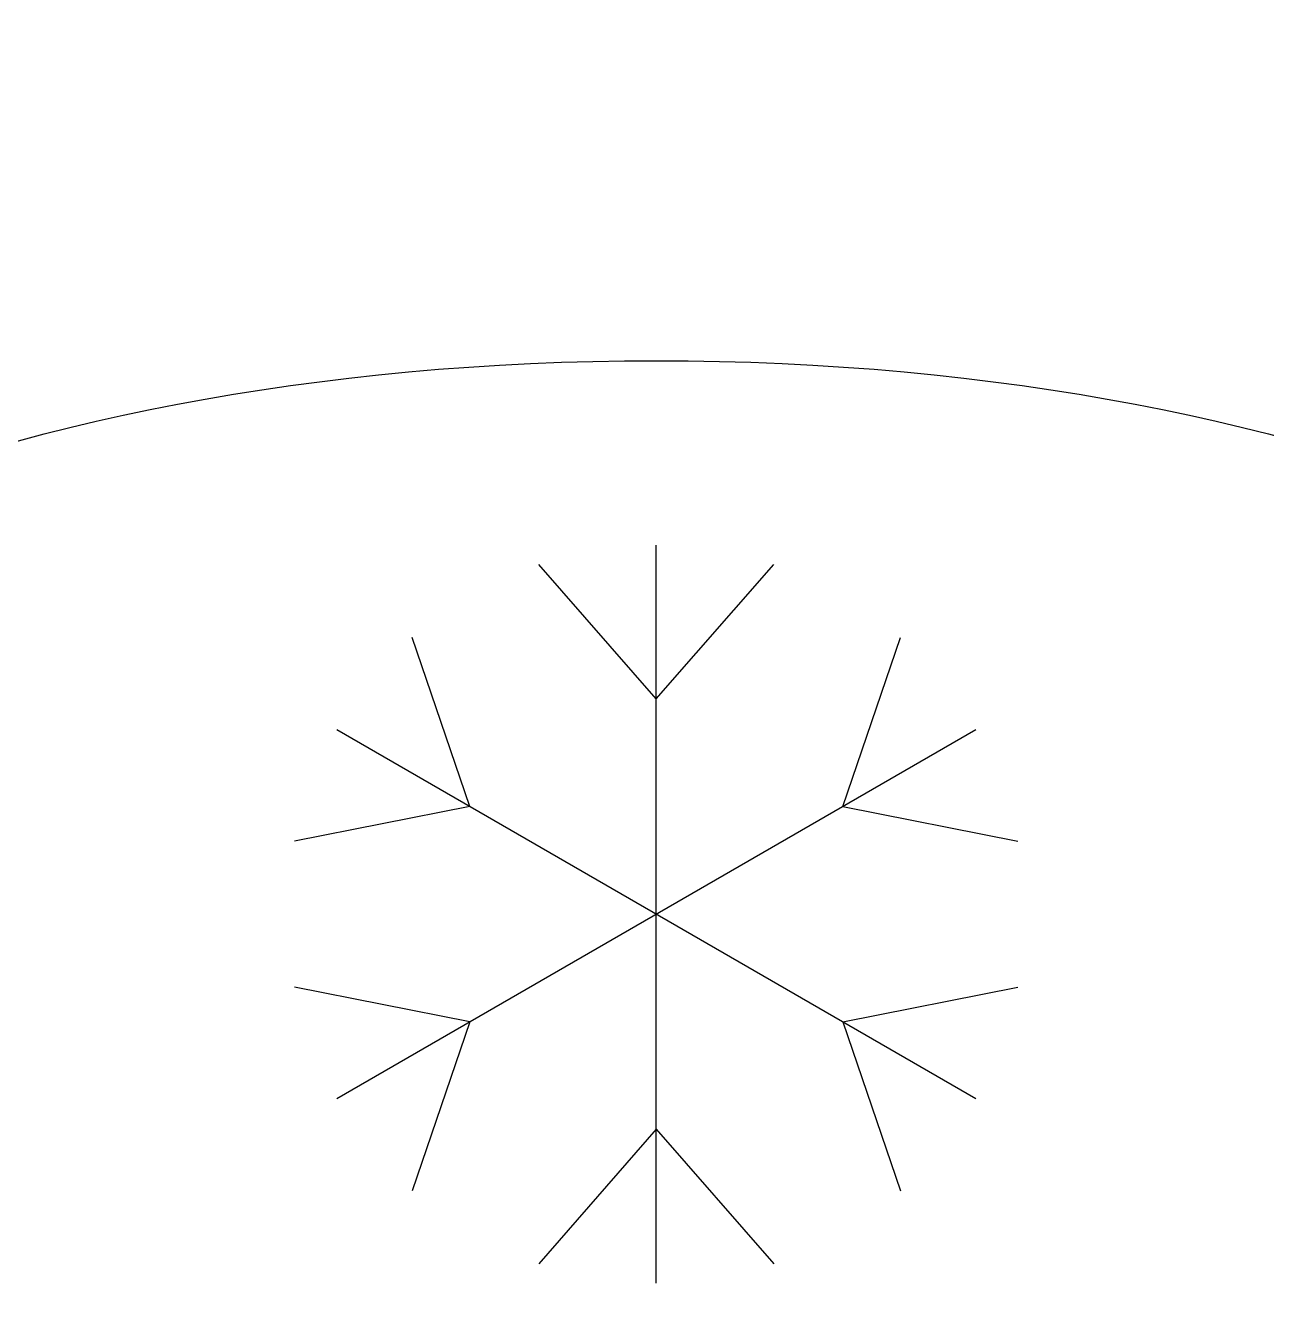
# Model space of a CAD drawing. Header units: millimetres. Extents: x -1 to 2254, y -1098 to 1.
# Drawn here: x 1850.4 to 2052.2, y -563 to -355.5 of the extents above; entities that cross this region are included whole.
import ezdxf

# ---------------------------------------------------------------- set-up
doc = ezdxf.new("R2010")
doc.units = ezdxf.units.MM
doc.layers.add('IQ_200_3D', color=1, linetype='Continuous')
doc.layers.add('IQ_204_2D', color=7, linetype='Continuous')

# ---------------------------------------------------------------- blocks, each defined once
blk = doc.blocks.new('ice_ref')
at = {"layer": 'IQ_204_2D'}
for p, q in [((0, -60), (0, 60)), ((0, 35), (-19.12, 56.87)), ((0, 35), (19.12, 56.87)), ((-30.31, 17.5), (-39.7, 44.99)), ((30.31, 17.5), (39.7, 44.99)), ((-51.96, -30), (51.96, 30)), ((-51.96, 30), (51.96, -30)), ((-30.31, 17.5), (-58.81, 11.88)), ((30.31, 17.5), (58.81, 11.88)), ((-30.31, -17.5), (-58.81, -11.88)), ((30.31, -17.5), (58.81, -11.88)), ((-30.31, -17.5), (-39.7, -44.99)), ((30.31, -17.5), (39.7, -44.99)), ((0, -35), (-19.12, -56.87)), ((0, -35), (19.12, -56.87))]:
    blk.add_line(p, q, dxfattribs=at)
blk.add_ellipse((0, 0), major_axis=(-200, 0), ratio=0.45, dxfattribs=at)

msp = doc.modelspace()

# ---------------------------------------------------------------- linework, layer by layer
at = {"layer": 'IQ_200_3D'}
for points in [[(2253, -700, 850), (0, -700, 850), (0, 0, 850), (2253, 0, 850)], [(2253, 0, 900), (0, 0, 900), (0, -700, 900), (2253, -700, 900)], [(2251, -645, 150), (2, -645, 150), (2, 0, 150), (2251, 0, 150)]]:
    msp.add_3dface(points, dxfattribs=at)

# ---------------------------------------------------------------- block references
at = {"layer": 'IQ_204_2D'}
msp.add_blockref('ice_ref', (1953, -500), dxfattribs=at)

doc.saveas('drawing.dxf')
